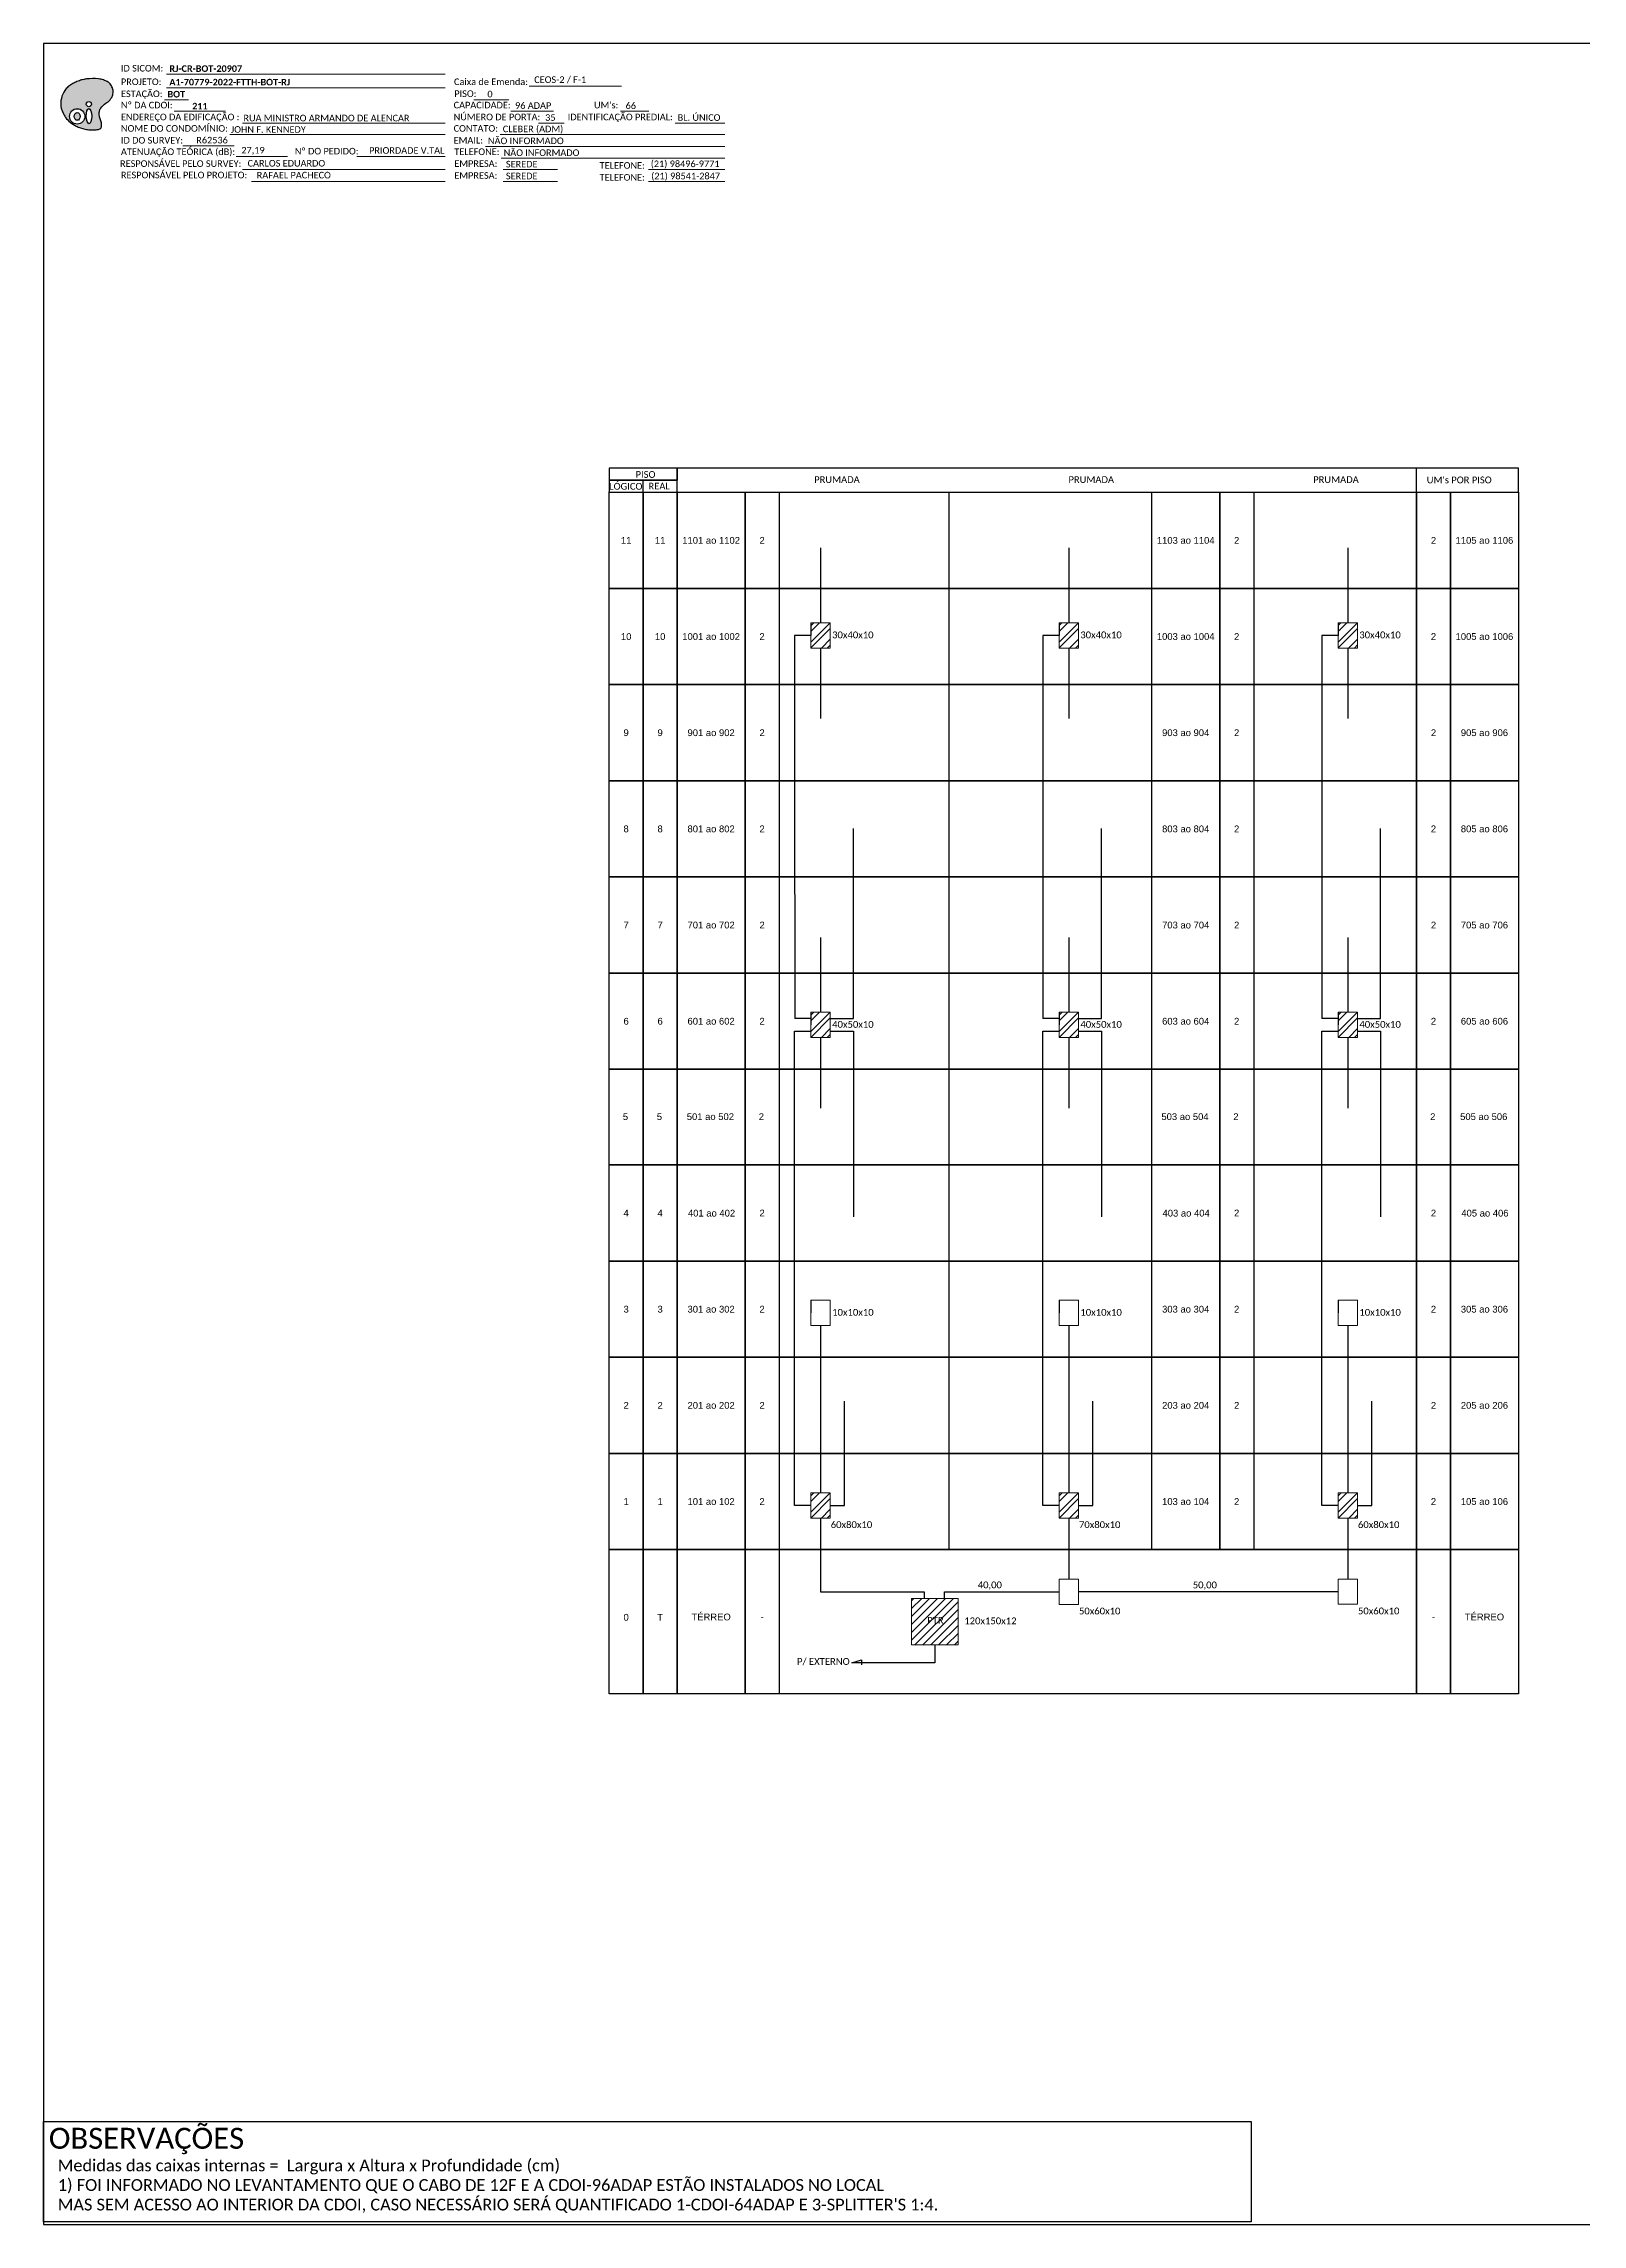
# Model space of a CAD drawing. Header units: millimetres. Extents: x 2479 to 4240, y 59 to 653.
# Drawn here: x 3401 to 3821, y 59 to 653 of the extents above; entities that cross this region are included whole.
import ezdxf
from ezdxf.enums import TextEntityAlignment as Align

# ---------------------------------------------------------------- set-up
doc = ezdxf.new("R2010")
doc.units = ezdxf.units.MM
doc.header["$LTSCALE"] = 0.1
doc.header["$MEASUREMENT"] = 0
doc.layers.add('surveys', color=7, linetype='Continuous')
doc.styles.add('ARIAL', font='arial.ttf')
doc.styles.add('WMF-Calibri0', font='calibri.ttf')
doc.styles.add('WMF-Calibri1', font='calibrib.ttf')

# ---------------------------------------------------------------- blocks, each defined once
blk = doc.blocks.new('OI')
h = blk.add_hatch(color=40)
edge = h.paths.add_edge_path()
edge.add_spline(control_points=[(4.35, -0.67), (3.92, -0.99), (3.26, -1.5), (2.81, -2.59), (2.9, -3.5), (3.06, -4.27), (3.31, -4.85), (3.37, -5.39), (3.4, -5.88), (3.2, -6.4), (2.54, -6.61), (1.65, -6.63), (0.55, -6.67), (-0.56, -6.42), (-1.61, -6.14), (-2.77, -5.61), (-3.92, -4.77), (-4.89, -3.7), (-5.34, -2.65), (-5.6, -1.94), (-5.85, -0.96), (-5.71, 0.47), (-5.1, 2.02), (-4.14, 3.02), (-3.3, 3.61), (-2.37, 4.16), (-1.36, 4.44), (-0.56, 4.7), (0.79, 4.85), (2.24, 4.97), (3.79, 4.57), (4.67, 4.21), (5.44, 3.65), (5.76, 2.99), (6.03, 2.21), (6.01, 1.46), (5.72, 0.64), (5.31, 0.08), (4.88, -0.38), (4.51, -0.55), (4.35, -0.67)], knot_values=[0, 0, 0, 0, 1.60434, 2.417191, 3.427595, 4.282808, 4.776746, 5.304182, 5.888771, 6.258406, 6.858137, 7.79129, 8.986195, 10.124242, 11.187857, 12.242908, 13.953784, 15.414161, 16.515391, 17.349188, 17.675853, 19.552021, 21.515531, 22.568638, 23.63245, 24.621084, 25.782718, 26.745347, 27.142653, 29.870543, 31.004649, 31.921532, 32.709589, 33.801391, 34.042471, 35.192333, 35.971461, 36.628871, 37.254359, 37.836911, 37.836911, 37.836911, 37.836911], degree=3, periodic=0)
h.paths.add_polyline_path([(1.13, -0.87, -1), (-0.04, -0.87, -1)], flags=16)
edge = h.paths.add_edge_path(flags=16)
edge.add_ellipse((0.56, -3.59), major_axis=(-0.02, 1.71), ratio=0.361305, start_angle=0, end_angle=360)
h.paths.add_polyline_path([(-0.36, -3.62, -1), (-3.8, -3.62, -1)], flags=16)
edge = h.paths.add_edge_path(flags=0)
edge.add_ellipse((-2.08, -3.62), major_axis=(0, 0.885), ratio=0.758294, start_angle=0, end_angle=360)
at = {"color": 40}
for centre, radius in [((-2.08, -3.62), 1.72), ((0.54, -0.87), 0.587)]:
    blk.add_circle(centre, radius, dxfattribs=at)
blk.add_ellipse((-2.08, -3.62), major_axis=(0, 0.885), ratio=0.758294, start_param=-3.141592653589792, end_param=3.141592653589792, dxfattribs=at)
blk.add_ellipse((0.56, -3.59), major_axis=(-0.02, 1.71), ratio=0.361305, dxfattribs=at)
at = {"color": 40, "start_tangent": (-0.800898, -0.598801), "end_tangent": (-0.800898, -0.598801)}
blk.add_spline([(4.35, -0.67), (3.2, -1.78), (2.9, -2.54), (2.92, -3.55), (3.12, -4.38), (3.28, -4.85), (3.37, -5.37), (3.35, -5.95), (3.2, -6.29), (2.66, -6.55), (1.73, -6.63), (0.54, -6.62), (-0.58, -6.41), (-1.6, -6.11), (-2.56, -5.67), (-3.95, -4.67), (-4.89, -3.56), (-5.37, -2.56), (-5.64, -1.78), (-5.72, -1.46), (-5.63, 0.42), (-4.84, 2.22), (-4.13, 2.99), (-3.27, 3.62), (-2.4, 4.09), (-1.3, 4.47), (-0.37, 4.72), (0.02, 4.77), (2.75, 4.8), (3.85, 4.53), (4.69, 4.16), (5.31, 3.68), (5.85, 2.73), (5.93, 2.5), (5.94, 1.35), (5.67, 0.62), (5.29, 0.08), (4.84, -0.36), (4.35, -0.67)], degree=3, dxfattribs=at)

msp = doc.modelspace()

# ---------------------------------------------------------------- hatches: boundary and pattern name
h = msp.add_hatch()
h.set_pattern_fill('STEEL', color=1, style=0)
h.set_pattern_definition([(45, (2175.2064, -466.049), (-2.245064, 2.245064), []), (45, (2175.2064, -464.4614), (-2.245064, 2.245064), [])])
h.paths.add_polyline_path([(3610.47, 488.76), (3615.77, 488.76), (3615.77, 495.66), (3610.47, 495.66)])
h = msp.add_hatch()
h.set_pattern_fill('STEEL', color=1, style=0)
h.set_pattern_definition([(45, (2242.8384, -466.049), (-2.245064, 2.245064), []), (45, (2242.8384, -464.4614), (-2.245064, 2.245064), [])])
h.paths.add_polyline_path([(3678.11, 488.76), (3683.4, 488.76), (3683.4, 495.66), (3678.11, 495.66)])
h = msp.add_hatch()
h.set_pattern_fill('STEEL', color=1, style=0)
h.set_pattern_definition([(45, (2318.861, -466.049), (-2.245064, 2.245064), []), (45, (2318.861, -464.4614), (-2.245064, 2.245064), [])])
h.paths.add_polyline_path([(3754.13, 488.76), (3759.43, 488.76), (3759.43, 495.66), (3754.13, 495.66)])
h = msp.add_hatch()
h.set_pattern_fill('STEEL', color=1, style=0)
h.set_pattern_definition([(45, (2175.2216, -572.134), (-2.245064, 2.245064), []), (45, (2175.2216, -570.5465), (-2.245064, 2.245064), [])])
h.paths.add_polyline_path([(3610.49, 382.68), (3615.79, 382.68), (3615.79, 389.58), (3610.49, 389.58)])
h = msp.add_hatch()
h.set_pattern_fill('STEEL', color=1, style=0)
h.set_pattern_definition([(45, (2242.8536, -572.134), (-2.245064, 2.245064), []), (45, (2242.8536, -570.5465), (-2.245064, 2.245064), [])])
h.paths.add_polyline_path([(3678.12, 382.68), (3683.42, 382.68), (3683.42, 389.58), (3678.12, 389.58)])
h = msp.add_hatch()
h.set_pattern_fill('STEEL', color=1, style=0)
h.set_pattern_definition([(45, (2318.876, -572.134), (-2.245064, 2.245064), []), (45, (2318.876, -570.5465), (-2.245064, 2.245064), [])])
h.paths.add_polyline_path([(3754.14, 382.68), (3759.44, 382.68), (3759.44, 389.58), (3754.14, 389.58)])
h = msp.add_hatch()
h.set_pattern_fill('STEEL', color=1, style=0)
h.set_pattern_definition([(45, (2175.2216, -703.0342), (-2.245064, 2.245064), []), (45, (2175.2216, -701.4467), (-2.245064, 2.245064), [])])
h.paths.add_polyline_path([(3610.49, 251.78), (3615.79, 251.78), (3615.79, 258.68), (3610.49, 258.68)])
h = msp.add_hatch()
h.set_pattern_fill('STEEL', color=1, style=0)
h.set_pattern_definition([(45, (2242.8536, -703.0342), (-2.245064, 2.245064), []), (45, (2242.8536, -701.4467), (-2.245064, 2.245064), [])])
h.paths.add_polyline_path([(3678.12, 251.78), (3683.42, 251.78), (3683.42, 258.68), (3678.12, 258.68)])
h = msp.add_hatch()
h.set_pattern_fill('STEEL', color=1, style=0)
h.set_pattern_definition([(45, (2318.876, -703.0342), (-2.245064, 2.245064), []), (45, (2318.876, -701.4467), (-2.245064, 2.245064), [])])
h.paths.add_polyline_path([(3754.14, 251.78), (3759.44, 251.78), (3759.44, 258.68), (3754.14, 258.68)])
h = msp.add_hatch()
h.set_pattern_fill('ANSI31', color=1, scale=0.48)
h.set_pattern_definition([(45, (3221.5636, 2366.8659), (-1.0776307, 1.0776307), [])])
h.paths.add_polyline_path([(3650.6, 229.86), (3637.95, 229.86), (3637.95, 217.22), (3650.6, 217.22)])
h.paths.add_polyline_path([(3641.74, 222.52), (3647.18, 222.52), (3647.18, 225.3), (3641.74, 225.3)], flags=24)

# ---------------------------------------------------------------- linework, layer by layer
for p, q in [((3401.44, 87.43), (3730.44, 87.43)), ((3401.44, 60.09), (3401.44, 87.43)), ((3730.44, 87.43), (3730.44, 60.09)), ((3730.44, 60.09), (3401.44, 60.09))]:
    msp.add_line(p, q)
msp.add_lwpolyline([(3401.44, 59.39), (4240, 59.39), (4240, 653.39), (3401.44, 653.39), (3401.44, 59.39)])
at = {"color": 7, "lineweight": 0}
for points in [[(3434.91, 645.04), (3510.88, 645.04)], [(3533.72, 641.84), (3558.86, 641.84)], [(3434.39, 638.07), (3440.94, 638.07)], [(3434.91, 641.35), (3510.88, 641.35)], [(3518.68, 638.11), (3528.16, 638.11)], [(3437.06, 635), (3451, 635)], [(3455.63, 631.76), (3510.88, 631.76)], [(3528.73, 635), (3540.35, 635)], [(3536.31, 631.76), (3543.26, 631.76)], [(3558.67, 635), (3566.33, 635)], [(3573.49, 631.76), (3587.04, 631.76)], [(3439.38, 625.59), (3453.32, 625.59)], [(3452.22, 628.65), (3510.88, 628.65)], [(3521.8, 625.41), (3587.07, 625.41)], [(3525.84, 628.65), (3587.07, 628.65)], [(3453.91, 622.62), (3467.85, 622.62)], [(3455.63, 619.06), (3510.88, 619.06)], [(3486.75, 622.63), (3510.9, 622.63)], [(3526.09, 622.18), (3587.07, 622.18)], [(3526.7, 619.06), (3541.5, 619.06)], [(3566.3, 619.06), (3587.07, 619.06)], [(3458.12, 615.83), (3510.88, 615.83)], [(3526.7, 615.83), (3541.5, 615.83)], [(3566.3, 615.83), (3587.07, 615.83)]]:
    msp.add_lwpolyline(points, dxfattribs=at)
at = {"color": 7}
for points in [[(3555.52, 534.47), (3574.03, 534.47), (3574.03, 537.76), (3555.52, 537.76)], [(3555.52, 531.18), (3574.03, 531.18), (3574.03, 534.47), (3555.52, 534.47)], [(3555.55, 531.18), (3564.8, 531.18), (3564.8, 504.98), (3555.55, 504.98)], [(3564.8, 531.18), (3574.06, 531.18), (3574.06, 504.98), (3564.8, 504.98)], [(3574.06, 531.18), (3775.52, 531.18), (3775.52, 504.98), (3574.06, 504.98)], [(3574.06, 531.18), (3592.58, 531.18), (3592.58, 504.98), (3574.06, 504.98)], [(3592.58, 531.18), (3601.84, 531.18), (3601.84, 504.98), (3592.58, 504.98)], [(3703.37, 531.18), (3721.89, 531.18), (3721.89, 504.98), (3703.37, 504.98)], [(3721.89, 531.18), (3731.15, 531.18), (3731.15, 504.98), (3721.89, 504.98)], [(3775.52, 531.18), (3784.78, 531.18), (3784.78, 504.98), (3775.52, 504.98)], [(3784.78, 531.18), (3803.29, 531.18), (3803.29, 504.98), (3784.78, 504.98)], [(3555.55, 504.98), (3564.8, 504.98), (3564.8, 478.79), (3555.55, 478.79)], [(3564.8, 504.98), (3574.06, 504.98), (3574.06, 478.79), (3564.8, 478.79)], [(3574.06, 504.98), (3775.52, 504.98), (3775.52, 478.79), (3574.06, 478.79)], [(3574.06, 504.98), (3592.58, 504.98), (3592.58, 478.79), (3574.06, 478.79)], [(3592.58, 504.98), (3601.84, 504.98), (3601.84, 478.79), (3592.58, 478.79)], [(3703.37, 504.98), (3721.89, 504.98), (3721.89, 478.79), (3703.37, 478.79)], [(3721.89, 504.98), (3731.15, 504.98), (3731.15, 478.79), (3721.89, 478.79)], [(3775.52, 504.98), (3784.78, 504.98), (3784.78, 478.79), (3775.52, 478.79)], [(3784.78, 504.98), (3803.29, 504.98), (3803.29, 478.79), (3784.78, 478.79)], [(3555.55, 478.79), (3564.8, 478.79), (3564.8, 452.59), (3555.55, 452.59)], [(3564.8, 478.79), (3574.06, 478.79), (3574.06, 452.59), (3564.8, 452.59)], [(3574.06, 478.79), (3775.52, 478.79), (3775.52, 452.59), (3574.06, 452.59)], [(3574.06, 478.79), (3592.58, 478.79), (3592.58, 452.59), (3574.06, 452.59)], [(3592.58, 478.79), (3601.84, 478.79), (3601.84, 452.59), (3592.58, 452.59)], [(3703.37, 478.79), (3721.89, 478.79), (3721.89, 452.59), (3703.37, 452.59)], [(3721.89, 478.79), (3731.15, 478.79), (3731.15, 452.59), (3721.89, 452.59)], [(3775.52, 478.79), (3784.78, 478.79), (3784.78, 452.59), (3775.52, 452.59)], [(3784.78, 478.79), (3803.29, 478.79), (3803.29, 452.59), (3784.78, 452.59)], [(3555.55, 452.59), (3564.8, 452.59), (3564.8, 426.4), (3555.55, 426.4)], [(3564.8, 452.59), (3574.06, 452.59), (3574.06, 426.4), (3564.8, 426.4)], [(3574.06, 452.59), (3775.52, 452.59), (3775.52, 426.4), (3574.06, 426.4)], [(3574.06, 452.59), (3592.58, 452.59), (3592.58, 426.4), (3574.06, 426.4)], [(3592.58, 452.59), (3601.84, 452.59), (3601.84, 426.4), (3592.58, 426.4)], [(3703.37, 452.59), (3721.89, 452.59), (3721.89, 426.4), (3703.37, 426.4)], [(3721.89, 452.59), (3731.15, 452.59), (3731.15, 426.4), (3721.89, 426.4)], [(3775.52, 452.59), (3784.78, 452.59), (3784.78, 426.4), (3775.52, 426.4)], [(3784.78, 452.59), (3803.29, 452.59), (3803.29, 426.4), (3784.78, 426.4)], [(3555.55, 426.4), (3564.8, 426.4), (3564.8, 400.2), (3555.55, 400.2)], [(3564.8, 426.4), (3574.06, 426.4), (3574.06, 400.2), (3564.8, 400.2)], [(3574.06, 426.4), (3775.52, 426.4), (3775.52, 400.2), (3574.06, 400.2)], [(3574.06, 426.4), (3592.58, 426.4), (3592.58, 400.2), (3574.06, 400.2)], [(3592.58, 426.4), (3601.84, 426.4), (3601.84, 400.2), (3592.58, 400.2)], [(3703.37, 426.4), (3721.89, 426.4), (3721.89, 400.2), (3703.37, 400.2)], [(3721.89, 426.4), (3731.15, 426.4), (3731.15, 400.2), (3721.89, 400.2)], [(3775.52, 426.4), (3784.78, 426.4), (3784.78, 400.2), (3775.52, 400.2)], [(3784.78, 426.4), (3803.29, 426.4), (3803.29, 400.2), (3784.78, 400.2)], [(3555.55, 400.2), (3564.8, 400.2), (3564.8, 374.01), (3555.55, 374.01)], [(3564.8, 400.2), (3574.06, 400.2), (3574.06, 374.01), (3564.8, 374.01)], [(3574.06, 400.2), (3775.52, 400.2), (3775.52, 374.01), (3574.06, 374.01)], [(3574.06, 400.2), (3592.58, 400.2), (3592.58, 374.01), (3574.06, 374.01)], [(3592.58, 400.2), (3601.84, 400.2), (3601.84, 374.01), (3592.58, 374.01)], [(3703.37, 400.2), (3721.89, 400.2), (3721.89, 374.01), (3703.37, 374.01)], [(3721.89, 400.2), (3731.15, 400.2), (3731.15, 374.01), (3721.89, 374.01)], [(3775.52, 400.2), (3784.78, 400.2), (3784.78, 374.01), (3775.52, 374.01)], [(3784.78, 400.2), (3803.29, 400.2), (3803.29, 374.01), (3784.78, 374.01)], [(3555.55, 374.01), (3564.8, 374.01), (3564.8, 347.96), (3555.55, 347.96)], [(3564.8, 374.01), (3574.06, 374.01), (3574.06, 347.96), (3564.8, 347.96)], [(3574.06, 374.01), (3775.52, 374.01), (3775.52, 347.96), (3574.06, 347.96)], [(3574.06, 374.01), (3592.58, 374.01), (3592.58, 347.96), (3574.06, 347.96)], [(3592.58, 374.01), (3601.84, 374.01), (3601.84, 347.96), (3592.58, 347.96)], [(3703.37, 374.01), (3721.89, 374.01), (3721.89, 347.96), (3703.37, 347.96)], [(3721.89, 374.01), (3731.15, 374.01), (3731.15, 347.96), (3721.89, 347.96)], [(3775.52, 374.01), (3784.78, 374.01), (3784.78, 347.96), (3775.52, 347.96)], [(3784.78, 374.01), (3803.29, 374.01), (3803.29, 347.96), (3784.78, 347.96)], [(3555.55, 347.96), (3564.8, 347.96), (3564.8, 321.77), (3555.55, 321.77)], [(3564.8, 347.96), (3574.06, 347.96), (3574.06, 321.77), (3564.8, 321.77)], [(3574.06, 347.96), (3775.52, 347.96), (3775.52, 321.77), (3574.06, 321.77)], [(3574.06, 347.96), (3592.58, 347.96), (3592.58, 321.77), (3574.06, 321.77)], [(3592.58, 347.96), (3601.84, 347.96), (3601.84, 321.77), (3592.58, 321.77)], [(3703.37, 347.96), (3721.89, 347.96), (3721.89, 321.77), (3703.37, 321.77)], [(3721.89, 347.96), (3731.15, 347.96), (3731.15, 321.77), (3721.89, 321.77)], [(3775.52, 347.96), (3784.78, 347.96), (3784.78, 321.77), (3775.52, 321.77)], [(3784.78, 347.96), (3803.29, 347.96), (3803.29, 321.77), (3784.78, 321.77)], [(3555.55, 321.77), (3564.8, 321.77), (3564.8, 295.57), (3555.55, 295.57)], [(3564.8, 321.77), (3574.06, 321.77), (3574.06, 295.57), (3564.8, 295.57)], [(3574.06, 321.77), (3775.52, 321.77), (3775.52, 295.57), (3574.06, 295.57)], [(3574.06, 321.77), (3592.58, 321.77), (3592.58, 295.57), (3574.06, 295.57)], [(3592.58, 321.77), (3601.84, 321.77), (3601.84, 295.57), (3592.58, 295.57)], [(3703.37, 321.77), (3721.89, 321.77), (3721.89, 295.57), (3703.37, 295.57)], [(3721.89, 321.77), (3731.15, 321.77), (3731.15, 295.57), (3721.89, 295.57)], [(3775.52, 321.77), (3784.78, 321.77), (3784.78, 295.57), (3775.52, 295.57)], [(3784.78, 321.77), (3803.29, 321.77), (3803.29, 295.57), (3784.78, 295.57)], [(3555.55, 295.57), (3564.8, 295.57), (3564.8, 269.38), (3555.55, 269.38)], [(3564.8, 295.57), (3574.06, 295.57), (3574.06, 269.38), (3564.8, 269.38)], [(3574.06, 295.57), (3775.52, 295.57), (3775.52, 269.38), (3574.06, 269.38)], [(3574.06, 295.57), (3592.58, 295.57), (3592.58, 269.38), (3574.06, 269.38)], [(3592.58, 295.57), (3601.84, 295.57), (3601.84, 269.38), (3592.58, 269.38)], [(3703.37, 295.57), (3721.89, 295.57), (3721.89, 269.38), (3703.37, 269.38)], [(3721.89, 295.57), (3731.15, 295.57), (3731.15, 269.38), (3721.89, 269.38)], [(3775.52, 295.57), (3784.78, 295.57), (3784.78, 269.38), (3775.52, 269.38)], [(3784.78, 295.57), (3803.29, 295.57), (3803.29, 269.38), (3784.78, 269.38)], [(3555.55, 269.38), (3564.8, 269.38), (3564.8, 243.18), (3555.55, 243.18)], [(3564.8, 269.38), (3574.06, 269.38), (3574.06, 243.18), (3564.8, 243.18)], [(3574.06, 269.38), (3775.52, 269.38), (3775.52, 243.18), (3574.06, 243.18)], [(3574.06, 269.38), (3592.58, 269.38), (3592.58, 243.18), (3574.06, 243.18)], [(3592.58, 269.38), (3601.84, 269.38), (3601.84, 243.18), (3592.58, 243.18)], [(3703.37, 269.38), (3721.89, 269.38), (3721.89, 243.18), (3703.37, 243.18)], [(3721.89, 269.38), (3731.15, 269.38), (3731.15, 243.18), (3721.89, 243.18)], [(3775.52, 269.38), (3784.78, 269.38), (3784.78, 243.18), (3775.52, 243.18)], [(3784.78, 269.38), (3803.29, 269.38), (3803.29, 243.18), (3784.78, 243.18)], [(3555.55, 243.18), (3564.8, 243.18), (3564.8, 203.89), (3555.55, 203.89)], [(3564.8, 243.18), (3574.06, 243.18), (3574.06, 203.89), (3564.8, 203.89)], [(3574.06, 243.18), (3775.52, 243.18), (3775.52, 203.89), (3574.06, 203.89)], [(3574.06, 243.18), (3592.58, 243.18), (3592.58, 203.89), (3574.06, 203.89)], [(3592.58, 243.18), (3601.84, 243.18), (3601.84, 203.89), (3592.58, 203.89)], [(3775.52, 243.18), (3784.78, 243.18), (3784.78, 203.89), (3775.52, 203.89)], [(3784.78, 243.18), (3803.29, 243.18), (3803.29, 203.89), (3784.78, 203.89)]]:
    msp.add_lwpolyline(points, close=True, dxfattribs=at)
for points in [[(3574.03, 531.18), (3803.29, 531.18), (3803.29, 537.76), (3574.03, 537.76), (3574.03, 537.76), (3574.03, 534.47)], [(3775.49, 531.18), (3775.49, 537.76)], [(3564.77, 531.18), (3564.77, 534.47)]]:
    msp.add_lwpolyline(points, dxfattribs=at)
at = {"color": 3}
for points in [[(3613.12, 516.01), (3613.12, 495.66)], [(3680.76, 516.01), (3680.76, 495.66)], [(3756.78, 516.01), (3756.78, 495.66)], [(3610.47, 492.21), (3606.04, 492.21), (3606.06, 452.59)], [(3613.12, 488.76), (3613.12, 469.54)], [(3678.11, 492.21), (3673.67, 492.21), (3673.69, 452.59)], [(3680.76, 488.76), (3680.76, 469.54)], [(3754.13, 492.21), (3749.69, 492.21), (3749.72, 452.59)], [(3756.78, 488.76), (3756.78, 469.54)], [(3606.06, 455.47), (3606.09, 387.85)], [(3673.69, 455.47), (3673.73, 387.85)], [(3749.71, 455.47), (3749.75, 387.85)], [(3613.14, 409.93), (3613.14, 389.58)], [(3680.77, 409.93), (3680.77, 389.58)], [(3756.79, 409.93), (3756.79, 389.58)], [(3610.49, 387.85), (3606.09, 387.85)], [(3678.12, 387.85), (3673.73, 387.85)], [(3754.14, 387.85), (3749.75, 387.85)], [(3606.04, 255.23), (3606.04, 384.4), (3610.49, 384.4)], [(3613.14, 382.68), (3613.14, 363.46)], [(3673.67, 255.23), (3673.67, 384.4), (3678.12, 384.4)], [(3680.77, 382.68), (3680.77, 363.46)], [(3749.7, 255.23), (3749.7, 384.4), (3754.14, 384.4)], [(3756.79, 382.68), (3756.79, 363.46)], [(3610.49, 255.23), (3606.04, 255.23)], [(3613.14, 251.78), (3613.14, 231.71), (3641.4, 231.71)], [(3678.12, 255.23), (3673.67, 255.23)], [(3680.77, 251.78), (3680.77, 235.16)], [(3754.14, 255.23), (3749.7, 255.23)], [(3756.79, 251.78), (3756.79, 235.18)], [(3641.4, 231.71), (3641.4, 229.86)], [(3646.89, 231.71), (3678.12, 231.71)], [(3646.89, 229.86), (3646.89, 231.71)], [(3754.14, 231.7), (3683.42, 231.7)]]:
    msp.add_lwpolyline(points, dxfattribs=at)
at = {"color": 1, "lineweight": 0}
for points in [[(3610.47, 495.66), (3615.77, 495.66), (3615.77, 488.76), (3610.47, 488.76)], [(3678.11, 495.66), (3683.4, 495.66), (3683.4, 488.76), (3678.11, 488.76)], [(3754.13, 495.66), (3759.43, 495.66), (3759.43, 488.76), (3754.13, 488.76)], [(3610.49, 389.58), (3615.79, 389.58), (3615.79, 382.68), (3610.49, 382.68)], [(3678.12, 389.58), (3683.42, 389.58), (3683.42, 382.68), (3678.12, 382.68)], [(3754.14, 389.58), (3759.44, 389.58), (3759.44, 382.68), (3754.14, 382.68)], [(3610.49, 258.68), (3615.79, 258.68), (3615.79, 251.78), (3610.49, 251.78)], [(3678.12, 258.68), (3683.42, 258.68), (3683.42, 251.78), (3678.12, 251.78)], [(3754.14, 258.68), (3759.44, 258.68), (3759.44, 251.78), (3754.14, 251.78)], [(3637.95, 229.86), (3650.6, 229.86), (3650.6, 217.22), (3637.95, 217.22)]]:
    msp.add_lwpolyline(points, close=True, dxfattribs=at)
at = {"color": 1}
for points in [[(3610.47, 495.66), (3610.47, 492.21)], [(3678.11, 495.66), (3678.11, 492.21)], [(3754.13, 495.66), (3754.13, 492.21)], [(3610.49, 389.58), (3610.49, 386.13)], [(3678.12, 389.58), (3678.12, 386.13)], [(3754.14, 389.58), (3754.14, 386.13)], [(3644.27, 217.22), (3644.27, 212.31)], [(3644.27, 212.31), (3621.62, 212.31), (3624.31, 213.2), (3624.31, 211.78)]]:
    msp.add_lwpolyline(points, dxfattribs=at)
at = {"color": 0, "lineweight": 0}
for points in [[(3610.49, 311.14), (3615.79, 311.14), (3615.79, 304.24), (3610.49, 304.24)], [(3678.12, 311.14), (3683.42, 311.14), (3683.42, 304.24), (3678.12, 304.24)], [(3754.14, 311.14), (3759.44, 311.14), (3759.44, 304.24), (3754.14, 304.24)]]:
    msp.add_lwpolyline(points, close=True, dxfattribs=at)
at = {"color": 0}
for points in [[(3610.49, 311.14), (3610.49, 307.69)], [(3678.12, 311.14), (3678.12, 307.69)], [(3754.14, 311.14), (3754.14, 307.69)]]:
    msp.add_lwpolyline(points, dxfattribs=at)
at = {"lineweight": 0}
for points in [[(3678.12, 235.16), (3683.42, 235.16), (3683.42, 228.26), (3678.12, 228.26)], [(3754.14, 235.18), (3759.44, 235.18), (3759.44, 228.29), (3754.14, 228.29)]]:
    msp.add_lwpolyline(points, close=True, dxfattribs=at)
at = {"color": 7}
for p in [(3555.55, 531.18), (3555.55, 504.98), (3555.55, 478.79), (3555.55, 452.59), (3555.55, 426.4), (3555.55, 400.2), (3555.55, 374.01), (3555.55, 347.96), (3555.55, 321.77), (3555.55, 295.57), (3555.55, 269.38)]:
    msp.add_point(p, dxfattribs=at)
at = {"layer": 'surveys', "color": 0}
msp.add_lwpolyline([(3648.1, 531.18), (3648.1, 243.18)], dxfattribs=at)
at = {"layer": 'surveys', "color": 3}
for points in [[(3622.1, 387.85), (3622.1, 439.57)], [(3689.73, 387.85), (3689.73, 439.57)], [(3765.75, 387.85), (3765.75, 439.57)], [(3615.79, 387.85), (3622.1, 387.85)], [(3683.42, 387.85), (3689.73, 387.85)], [(3759.44, 387.85), (3765.75, 387.85)], [(3615.79, 384.4), (3622.1, 384.4), (3622.1, 333.81)], [(3683.42, 384.4), (3689.73, 384.4), (3689.73, 333.81)], [(3759.44, 384.4), (3765.75, 384.4), (3765.75, 333.81)], [(3613.14, 304.24), (3613.14, 258.68)], [(3680.77, 304.24), (3680.77, 258.68)], [(3756.79, 304.24), (3756.79, 258.68)], [(3615.79, 255.23), (3619.66, 255.23), (3619.66, 283.62)], [(3683.42, 255.23), (3687.29, 255.23), (3687.29, 283.62)], [(3759.44, 255.23), (3763.31, 255.23), (3763.31, 283.62)]]:
    msp.add_lwpolyline(points, dxfattribs=at)

# ---------------------------------------------------------------- block references
at = {"color": 7, "xscale": 1.213923925195771, "yscale": 1.21392392553389, "zscale": 1.213923925163967, "rotation": 0.1532895858424416}
msp.add_blockref('OI', (3413.11, 637.97), dxfattribs=at)

# ---------------------------------------------------------------- texts
at = {"color": 7, "lineweight": 0, "style": 'WMF-Calibri0'}
for s, height, p in [('ID SICOM:', 1.793, (3422.51, 645.79)), ('PROJETO:', 1.793, (3422.51, 642.1)), ('Caixa de Emenda:', 1.7927, (3513.27, 642.1)), ('ESTAÇÃO:', 1.793, (3422.51, 638.82)), ('Nº DA CDOI:', 1.7927, (3422.51, 635.75)), ('CAPACIDADE:', 1.7927, (3513.16, 635.75)), ('PISO:', 1.793, (3513.34, 638.86)), ("UM's:", 1.793, (3551.4, 635.75)), ('ENDEREÇO DA EDIFICAÇÃO :', 1.7927, (3422.51, 632.51)), ('NOME DO CONDOMÍNIO:', 1.7927, (3422.51, 629.4)), ('CONTATO:', 1.793, (3513.16, 629.4)), ('NÚMERO DE PORTA:', 1.7927, (3513.16, 632.51)), ('IDENTIFICAÇÃO PREDIAL:', 1.7927, (3544.24, 632.51)), ('ATENUAÇÃO TEÓRICA (dB):', 1.7927, (3422.51, 623.05)), ('ID DO SURVEY:', 1.7927, (3422.51, 626.16)), ('Nº DO PEDIDO:', 1.7927, (3469.88, 623.2)), ('EMAIL:', 1.793, (3513.16, 626.16)), ('TELEFONE:', 1.793, (3513.34, 623.05)), ('RESPONSÁVEL PELO SURVEY:', 1.7927, (3422.27, 619.81)), ('RESPONSÁVEL PELO PROJETO:', 1.7927, (3422.51, 616.7)), ('EMPRESA:', 1.793, (3513.34, 619.81)), ('EMPRESA:', 1.793, (3513.34, 616.57)), ('TELEFONE:', 1.793, (3552.94, 619.31)), ('TELEFONE:', 1.793, (3552.94, 616.07))]:
    msp.add_text(s, height=height, dxfattribs=at).set_placement(p)
at = {"color": 7}
for s, height, style, p in [('RJ-CR-BOT-20907', 1.7927, 'WMF-Calibri1', (3435.71, 645.69)), ('A1-70779-2022-FTTH-BOT-RJ', 1.7927, 'WMF-Calibri1', (3435.71, 642)), ('CEOS-2 / F-1', 1.7927, 'WMF-Calibri0', (3535.12, 642.68)), ('BOT', 1.793, 'WMF-Calibri1', (3435.19, 638.72)), ('0', 1.79, 'WMF-Calibri0', (3522.36, 638.74)), ('96 ADAP', 1.793, 'WMF-Calibri0', (3529.9, 635.62)), ('66', 1.793, 'WMF-Calibri0', (3560.02, 635.6)), ('JOHN F. KENNEDY', 1.7927, 'WMF-Calibri0', (3452.48, 629.11)), ('RUA MINISTRO ARMANDO DE ALENCAR', 1.7927, 'WMF-Calibri0', (3455.89, 632.22)), ('CLEBER (ADM)', 1.7927, 'WMF-Calibri0', (3526.55, 629.25)), ('35', 1.793, 'WMF-Calibri0', (3538.09, 632.36)), ('BL. ÚNICO', 1.793, 'WMF-Calibri0', (3574.19, 632.36)), ('R62536', 1.793, 'WMF-Calibri0', (3443.04, 626.2)), ('27,19', 1.793, 'WMF-Calibri0', (3455.31, 623.46)), ('PRIORDADE V.TAL', 1.7927, 'WMF-Calibri0', (3490.13, 623.39)), ('NÃO INFORMADO', 1.7927, 'WMF-Calibri0', (3522.51, 626.01)), ('NÃO INFORMADO', 1.7927, 'WMF-Calibri0', (3526.79, 622.78)), ('CARLOS EDUARDO', 1.7927, 'WMF-Calibri0', (3457.02, 619.9)), ('RAFAEL PACHECO', 1.7927, 'WMF-Calibri0', (3459.51, 616.67)), ('SEREDE', 1.793, 'WMF-Calibri0', (3527.4, 619.66)), ('SEREDE', 1.793, 'WMF-Calibri0', (3527.4, 616.43)), ('(21) 98496-9771', 1.7927, 'WMF-Calibri0', (3566.87, 619.75)), ('(21) 98541-2847', 1.7927, 'WMF-Calibri0', (3567, 616.43)), ('     PISO', 1.84, 'WMF-Calibri0', (3559.49, 535.12)), ('PRUMADA', 1.84, 'WMF-Calibri0', (3611.4, 533.72)), ('PRUMADA', 1.84, 'WMF-Calibri0', (3680.69, 533.72)), ('PRUMADA', 1.84, 'WMF-Calibri0', (3747.37, 533.72)), ("UM's POR PISO", 1.84, 'WMF-Calibri0', (3778.31, 533.63)), ('  LÓGICO', 1.84, 'WMF-Calibri0', (3554.25, 531.89)), ('    REAL', 1.84, 'WMF-Calibri0', (3563.66, 531.94)), ('OBSERVAÇÕES', 5.7046, 'WMF-Calibri0', (3402.86, 79.99))]:
    msp.add_text(s, height=height, dxfattribs=dict(at, style=style)).set_placement(p)
at = {"color": 7, "style": 'WMF-Calibri1'}
msp.add_text('211', height=1.793, dxfattribs=at).set_placement((3444.03, 635.46), align=Align.CENTER)
at = {"color": 7, "style": 'ARIAL'}
for s, p in [('11', (3560.17, 518.08)), ('11', (3569.43, 518.08)), ('1101 ao 1102', (3583.32, 518.08)), ('2', (3597.21, 518.08)), ('1103 ao 1104', (3712.63, 518.08)), ('2', (3726.52, 518.08)), ('2', (3780.15, 518.08)), ('1105 ao 1106', (3794.03, 518.08)), ('10', (3560.17, 491.89)), ('10', (3569.43, 491.89)), ('1001 ao 1002', (3583.32, 491.89)), ('2', (3597.21, 491.89)), ('1003 ao 1004', (3712.63, 491.89)), ('2', (3726.52, 491.89)), ('2', (3780.15, 491.89)), ('1005 ao 1006', (3794.03, 491.89)), ('9', (3560.17, 465.69)), ('9', (3569.43, 465.69)), ('901 ao 902', (3583.32, 465.69)), ('2', (3597.21, 465.69)), ('903 ao 904', (3712.63, 465.69)), ('2', (3726.52, 465.69)), ('2', (3780.15, 465.69)), ('905 ao 906', (3794.03, 465.69)), ('8', (3560.17, 439.5)), ('8', (3569.43, 439.5)), ('801 ao 802', (3583.32, 439.5)), ('2', (3597.21, 439.5)), ('803 ao 804', (3712.63, 439.5)), ('2', (3726.52, 439.5)), ('2', (3780.15, 439.5)), ('805 ao 806', (3794.03, 439.5)), ('7', (3560.17, 413.3)), ('7', (3569.43, 413.3)), ('701 ao 702', (3583.32, 413.3)), ('2', (3597.21, 413.3)), ('703 ao 704', (3712.63, 413.3)), ('2', (3726.52, 413.3)), ('2', (3780.15, 413.3)), ('705 ao 706', (3794.03, 413.3)), ('6', (3560.17, 387.11)), ('6', (3569.43, 387.11)), ('601 ao 602', (3583.32, 387.11)), ('2', (3597.21, 387.11)), ('603 ao 604', (3712.63, 387.11)), ('2', (3726.52, 387.11)), ('2', (3780.15, 387.11)), ('605 ao 606', (3794.03, 387.11)), ('5', (3559.98, 361.11)), ('5', (3569.24, 361.11)), ('501 ao 502', (3583.12, 361.11)), ('2', (3597.01, 361.11)), ('503 ao 504', (3712.44, 361.11)), ('2', (3726.32, 361.11)), ('2', (3779.95, 361.11)), ('505 ao 506', (3793.84, 361.11)), ('4', (3560.17, 334.87)), ('4', (3569.43, 334.87)), ('401 ao 402', (3583.44, 334.83)), ('2', (3597.21, 334.87)), ('403 ao 404', (3712.75, 334.83)), ('2', (3726.52, 334.87)), ('2', (3780.15, 334.87)), ('405 ao 406', (3794.16, 334.83)), ('3', (3560.17, 308.67)), ('3', (3569.43, 308.67)), ('301 ao 302', (3583.32, 308.67)), ('2', (3597.21, 308.67)), ('303 ao 304', (3712.63, 308.67)), ('2', (3726.52, 308.67)), ('2', (3780.15, 308.67)), ('305 ao 306', (3794.03, 308.67)), ('2', (3560.17, 282.48)), ('2', (3569.43, 282.48)), ('201 ao 202', (3583.32, 282.48)), ('2', (3597.21, 282.48)), ('203 ao 204', (3712.63, 282.48)), ('2', (3726.52, 282.48)), ('2', (3780.15, 282.48)), ('205 ao 206', (3794.03, 282.48)), ('1', (3560.17, 256.28)), ('1', (3569.43, 256.28)), ('101 ao 102', (3583.32, 256.28)), ('2', (3597.21, 256.28)), ('103 ao 104', (3712.63, 256.28)), ('2', (3726.52, 256.28)), ('2', (3780.15, 256.28)), ('105 ao 106', (3794.03, 256.28)), ('TÉRREO', (3583.32, 224.84)), ('TÉRREO', (3794.03, 224.84)), ('0', (3560.17, 224.75)), ('T', (3569.43, 224.75)), ('-', (3597.21, 224.84)), ('-', (3780.15, 224.84))]:
    msp.add_text(s, height=1.84, dxfattribs=at).set_placement(p, align=Align.MIDDLE_CENTER)
at = {"style": 'WMF-Calibri0'}
for s, p in [('30x40x10', (3616.29, 491.41)), ('30x40x10', (3683.92, 491.41)), ('30x40x10', (3759.94, 491.41)), ('40x50x10', (3616.31, 385.32)), ('40x50x10', (3683.94, 385.32)), ('40x50x10', (3759.96, 385.32)), ('60x80x10', (3615.92, 249.05)), ('70x80x10', (3683.55, 249.05)), ('60x80x10', (3759.57, 249.05)), ('50x60x10', (3683.55, 225.53)), ('50x60x10', (3759.57, 225.55)), ('PTR', (3642.2, 222.99)), ('120x150x12', (3652.31, 222.85)), ('P/ EXTERNO', (3606.73, 211.79))]:
    msp.add_text(s, height=1.854, dxfattribs=at).set_placement(p)
at = {"color": 0, "style": 'WMF-Calibri0'}
for p in [(3616.31, 306.89), (3683.94, 306.89), (3759.96, 306.89)]:
    msp.add_text('10x10x10', height=1.854, dxfattribs=at).set_placement(p)
at = {"color": 3, "style": 'WMF-Calibri0'}
for s, p in [('40,00', (3655.97, 232.65)), ('50,00', (3714.56, 232.64))]:
    msp.add_text(s, height=1.854, dxfattribs=at).set_placement(p)
at = {"color": 7, "insert": (3405.29, 77.05), "char_height": 3.2, "width": 527.0747, "attachment_point": 1, "style": 'WMF-Calibri0'}
msp.add_mtext("Medidas das caixas internas =  Largura x Altura x Profundidade (cm)\\P{\\C1;1) FOI INFORMADO NO LEVANTAMENTO QUE O CABO DE 12F E A CDOI-96ADAP ESTÃO INSTALADOS NO LOCAL\\PMAS SEM ACESSO AO INTERIOR DA CDOI, CASO NECESSÁRIO SERÁ QUANTIFICADO 1-CDOI-64ADAP E 3-SPLITTER'S 1:4.}", dxfattribs=at)

doc.saveas('drawing.dxf')
